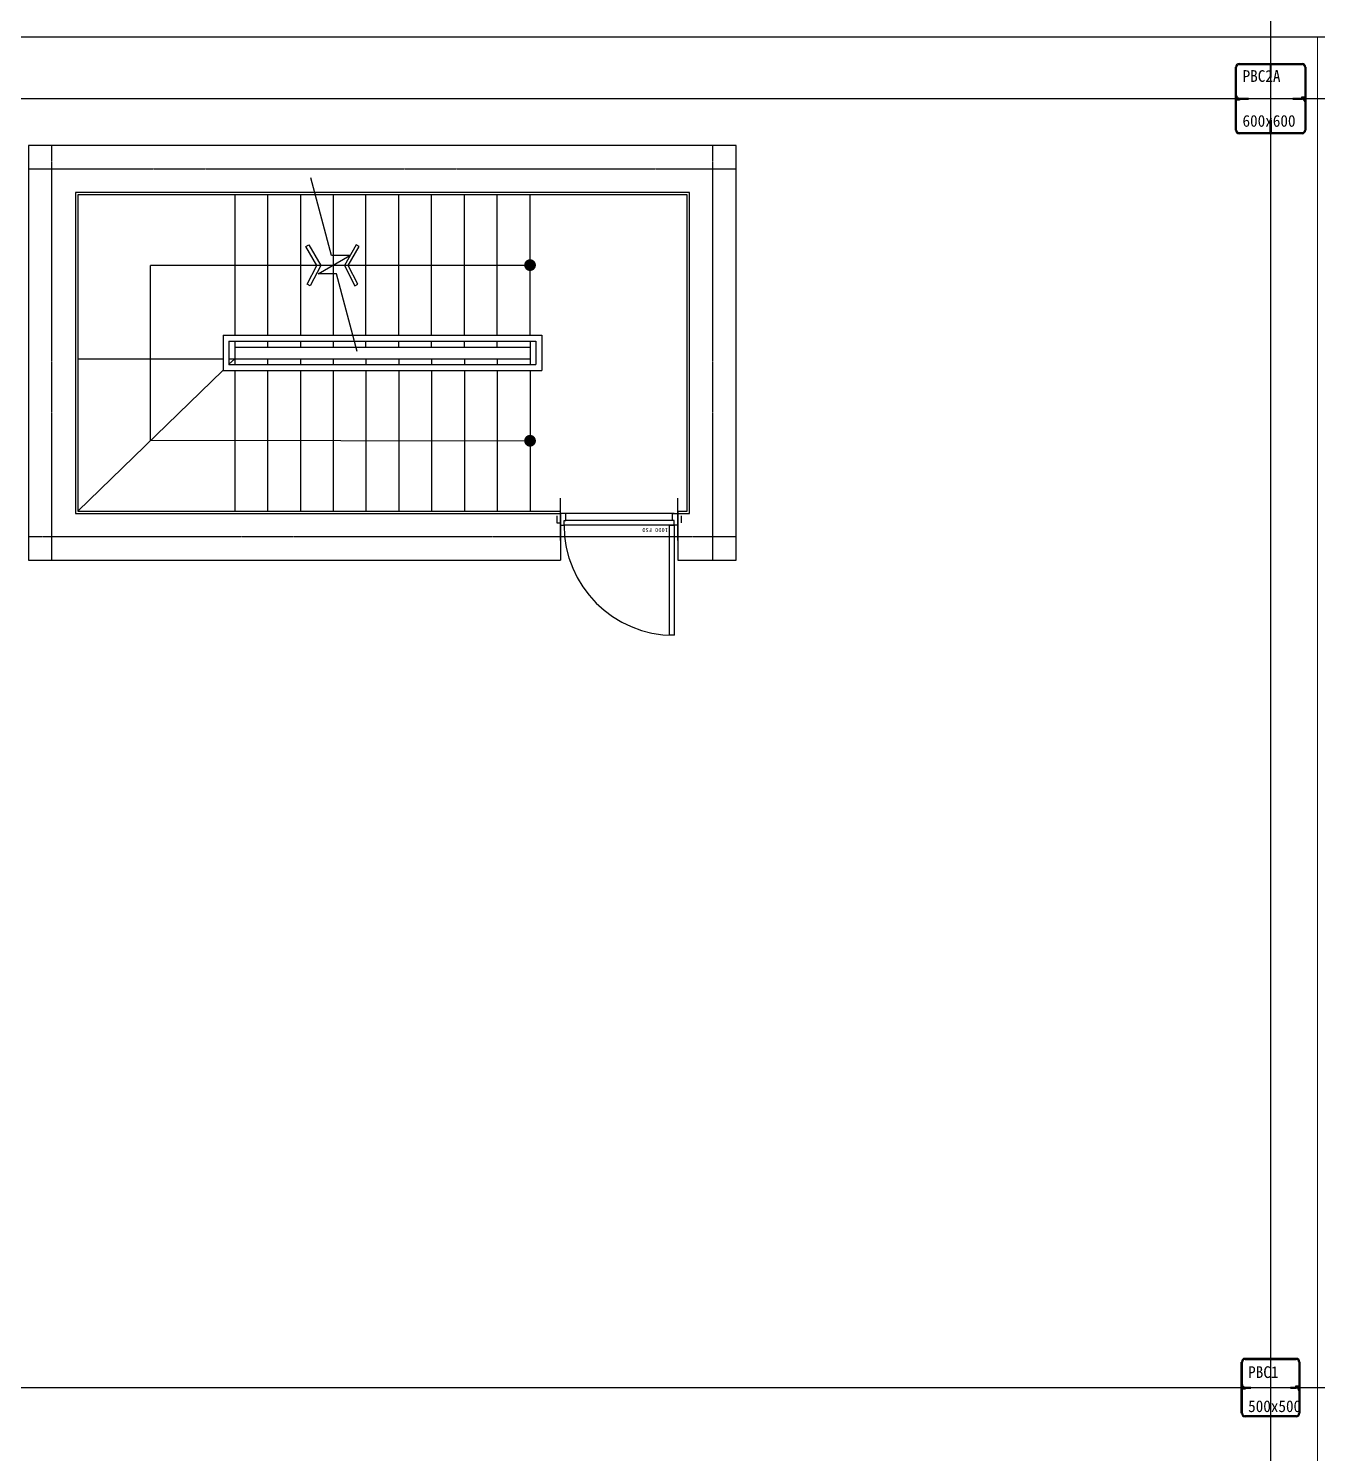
# Model space of a CAD drawing. Extents: x 152195838 to 160350639, y 364657247 to 370318102.
# Drawn here: x 158919347 to 158930347, y 365048469 to 365060630 of the extents above; entities that cross this region are included whole.
import ezdxf
from ezdxf.enums import TextEntityAlignment as Align

# ---------------------------------------------------------------- set-up
doc = ezdxf.new("R2010")
doc.units = 0
doc.header["$MEASUREMENT"] = 0
doc.linetypes.add('CEN', pattern=[63, 60, -1, 1, -1])
doc.layers.get('0').update_dxf_attribs({"linetype": 'CONTINUOUS'})
doc.layers.get('Defpoints').update_dxf_attribs({"linetype": 'CONTINUOUS'})
doc.layers.add('!WORK', color=150, linetype='CONTINUOUS', plot=False)
doc.layers.add('DEFPOINT', color=135, linetype='CONTINUOUS', plot=False)
for name, color, linetype in [('4A.TEC CEN 보조1', 14, 'CEN'), ('4A.TEC ELE 4', 9, 'CONTINUOUS'), ('4A.TEC IND', 7, 'CONTINUOUS'), ('4A.TEC 마감선 2', 5, 'CONTINUOUS'), ('4A.TEC 벽체 1', 2, 'CONTINUOUS'), ('4A.TEC 벽체 3', 4, 'CONTINUOUS'), ('4A.TEC 벽체 4', 7, 'CONTINUOUS'), ('A-DOOR', 4, 'CONTINUOUS'), ('A-DOOR-C', 1, 'CONTINUOUS'), ('A-DOOR-FIN', 8, 'CONTINUOUS'), ('A-DOOR1', 4, 'CONTINUOUS'), ('A-DOOR2_CpON', 8, 'CONTINUOUS'), ('A-ETC', 5, 'CONTINUOUS'), ('P-BOX', 3, 'CONTINUOUS')]:
    doc.layers.add(name, color=color, linetype=linetype)
doc.styles.add('돋움', font='')
doc.styles.add('돋움체', font='')
doc.styles.get('돋움').set_extended_font_data('DotumChe')
doc.styles.get('돋움체').set_extended_font_data('DotumChe')

# ---------------------------------------------------------------- blocks, each defined once
blk = doc.blocks.new('A$C4D7A5D56')
at = {"layer": '!WORK', "linetype": 'Continuous'}
for p, q in [((809, 1030), (1171, 1030)), ((809, 30), (1171, 30))]:
    blk.add_line(p, q, dxfattribs=at)
at = {"layer": 'A-DOOR'}
for points in [[(940, 1000), (980, 1000), (980, 985), (1040, 985), (1040, 1000), (1040, 1000), (1040, 1030), (940, 1030)], [(1040, 30), (940, 30), (940, 60), (980, 60), (980, 75), (1040, 75), (1040, 60), (1040, 60)]]:
    blk.add_lwpolyline(points, close=True, dxfattribs=at)
at = {"layer": 'A-DOOR-C'}
blk.add_arc((940, 60), 940, 90, 180, dxfattribs=at)
at = {"layer": 'A-DOOR-FIN'}
for p, q in [((940, 60), (940, 1000)), ((980, 75), (980, 985)), ((1040, 60), (1040, 1000)), ((1040, 75), (1040, 985))]:
    blk.add_line(p, q, dxfattribs=at)
at = {"layer": 'A-DOOR1'}
blk.add_lwpolyline([(0, 60), (0, 100), (940, 100), (940, 60)], close=True, dxfattribs=at)
at = {"layer": 'A-DOOR2_CpON', "linetype": 'Continuous'}
blk.add_line((940, 60), (940, 1000), dxfattribs=at)
at = {"layer": 'A-ETC'}
for p, q in [((1020, 1060), (960, 1060)), ((960, 1060), (960, 1030)), ((1020, 0), (960, 0))]:
    blk.add_line(p, q, dxfattribs=at)
at = {"layer": '!WORK', "style": '돋움'}
blk.add_text('1000 FSD', height=35, rotation=90, dxfattribs=at).set_placement((898, 113), align=Align.MIDDLE_LEFT)
blk = doc.blocks.new('s97qwr7q')
at = {"layer": '4A.TEC ELE 4', "color": 8, "ltscale": 0.3}
for p, q in [((158914607, 365059212), (158914607, 365058012)), ((158914887, 365059212), (158914887, 365058012)), ((158915167, 365059212), (158915167, 365058012)), ((158915727, 365058012), (158915727, 365059212)), ((158916007, 365058012), (158916007, 365059212)), ((158916287, 365058012), (158916287, 365059212)), ((158916567, 365058012), (158916567, 365059212)), ((158916847, 365058012), (158916847, 365059212)), ((158917127, 365058012), (158917127, 365059212)), ((158914507, 365058012), (158914507, 365057712)), ((158914507, 365058012), (158917227, 365058012)), ((158917227, 365058012), (158917227, 365057712)), ((158914557, 365057962), (158914557, 365057762)), ((158914557, 365057962), (158917177, 365057962)), ((158914607, 365057962), (158914607, 365057912)), ((158914607, 365057962), (158914607, 365057812)), ((158914607, 365057912), (158917127, 365057912)), ((158914887, 365057962), (158914887, 365057912)), ((158915167, 365057962), (158915167, 365057912)), ((158916287, 365057912), (158916287, 365057962)), ((158916567, 365057912), (158916567, 365057962)), ((158916847, 365057912), (158916847, 365057962)), ((158917127, 365057962), (158917127, 365057812)), ((158917177, 365057962), (158917177, 365057762)), ((158913267, 365057812), (158914507, 365057812)), ((158914607, 365057812), (158914555, 365057762)), ((158914557, 365057812), (158917127, 365057812)), ((158914607, 365057812), (158914607, 365057762)), ((158914887, 365057812), (158914887, 365057762)), ((158915167, 365057812), (158915167, 365057762)), ((158916287, 365057812), (158916287, 365057762)), ((158916567, 365057812), (158916567, 365057762)), ((158916847, 365057812), (158916847, 365057762)), ((158917127, 365057812), (158917127, 365057762)), ((158914504, 365057712), (158913267, 365056512)), ((158914507, 365057712), (158917227, 365057712)), ((158914557, 365057762), (158917177, 365057762)), ((158914607, 365057712), (158914607, 365056512)), ((158914887, 365057712), (158914887, 365056512)), ((158915167, 365057712), (158915167, 365056512)), ((158915447, 365057712), (158915447, 365056512)), ((158915727, 365057712), (158915727, 365056512)), ((158916007, 365057712), (158916007, 365056512)), ((158916287, 365057712), (158916287, 365056512)), ((158916567, 365057712), (158916567, 365056512)), ((158916847, 365057712), (158916847, 365056512)), ((158917127, 365057712), (158917127, 365056512))]:
    blk.add_line(p, q, dxfattribs=at)
at = {"layer": '4A.TEC ELE 4', "color": 8}
for p, q in [((158915447, 365059212), (158915447, 365058012)), ((158915727, 365057912), (158915727, 365057962)), ((158915727, 365057812), (158915727, 365057762))]:
    blk.add_line(p, q, dxfattribs=at)
at = {"layer": '4A.TEC ELE 4', "color": 8, "ltscale": 0.02}
for p, q in [((158915447, 365057962), (158915447, 365057912)), ((158915447, 365057812), (158915447, 365057762))]:
    blk.add_line(p, q, dxfattribs=at)
at = {"layer": '4A.TEC ELE 4', "color": 8, "ltscale": 0.2}
for p, q in [((158916007, 365057912), (158916007, 365057962)), ((158916007, 365057812), (158916007, 365057762))]:
    blk.add_line(p, q, dxfattribs=at)
at = {"layer": '4A.TEC ELE 4', "color": 8, "ltscale": 0.3}
blk.add_lwpolyline([(158915653, 365057875), (158915475, 365058538), (158915320, 365058538), (158915589, 365058694), (158915433, 365058694), (158915256, 365059355)], dxfattribs=at)
at = {"layer": '4A.TEC IND', "color": 8}
for p, q in [((158917127, 365058609), (158913887, 365058609)), ((158913887, 365057113), (158913887, 365058609)), ((158917137, 365057110), (158913887, 365057113))]:
    blk.add_line(p, q, dxfattribs=at)
for points in [[(158915250, 365058435), (158915226, 365058449), (158915308, 365058609), (158915215, 365058770), (158915240, 365058785), (158915341, 365058609)], [(158915633, 365058435), (158915658, 365058449), (158915576, 365058609), (158915669, 365058770), (158915644, 365058785), (158915543, 365058609)]]:
    blk.add_lwpolyline(points, close=True, dxfattribs=at)
at = {"layer": '4A.TEC IND', "const_width": 50}
for points in [[(158917102, 365058611, -1), (158917152, 365058611, -1)], [(158917102, 365057112, -1), (158917152, 365057112, -1)]]:
    blk.add_lwpolyline(points, format="xyb", close=True, dxfattribs=at)
blk = doc.blocks.new('A$C111325cc')
at = {"layer": 'DEFPOINT'}
for p, q in [((226276, 244000), (226276, 0)), ((0, 163063), (324969, 163063)), ((0, 152063), (324969, 152063))]:
    blk.add_line(p, q, dxfattribs=at)
blk = doc.blocks.new('PBC1(2F~3F)')
at = {"layer": 'P-BOX'}
h = blk.add_hatch(color=256, dxfattribs=at)
h.dxf.hatch_style = 1
h.paths.add_polyline_path([(100, 392), (132, 392, -0.414214), (100, 423)])
h = blk.add_hatch(color=256, dxfattribs=at)
h.dxf.hatch_style = 1
h.paths.add_polyline_path([(600, 400), (568, 400, -0.414214), (600, 369)])
at = {"layer": 'Defpoints', "color": 1, "ltscale": 50}
for p, q in [((350, 746), (350, 46)), ((0, 396), (700, 396))]:
    blk.add_line(p, q, dxfattribs=at)
at = {"layer": 'P-BOX', "color": 3, "ltscale": 50}
for p, q in [((100, 392), (180, 392)), ((132, 400), (180, 400)), ((180, 400), (180, 392)), ((520, 400), (600, 400)), ((520, 400), (520, 392)), ((520, 392), (568, 392))]:
    blk.add_line(p, q, dxfattribs=at)
for points in [[(100, 178), (100, 614)], [(109, 423), (109, 614)], [(132, 646), (568, 646)], [(132, 637), (568, 637)], [(591, 614), (591, 400)], [(600, 614), (600, 178)], [(109, 178), (109, 392)], [(109, 392), (134, 392), (134, 382), (109, 382), (109, 392)], [(566, 410), (591, 410), (591, 400), (566, 400), (566, 410)], [(591, 369), (591, 178)], [(568, 155), (132, 155)], [(568, 146), (132, 146)]]:
    blk.add_lwpolyline(points, dxfattribs=at)
for centre, radius, start, end in [((132, 614), 31.5, 90, 180), ((132, 614), 22.5, 90, 180), ((568, 614), 31.5, 0, 90), ((568, 614), 22.5, 0, 90), ((132, 423), 31.5, 180, 270), ((132, 423), 22.5, 180, 270), ((568, 369), 31.5, 0, 90), ((568, 369), 22.5, 0, 90), ((132, 178), 31.5, 180, 270), ((132, 178), 22.5, 180, 270), ((568, 178), 31.5, 270, 0), ((568, 178), 22.5, 270, 0)]:
    blk.add_arc(centre, radius, start, end, dxfattribs=at)
at = {"layer": 'DEFPOINT', "style": '돋움체'}
for s, p in [('PBC1', (158, 478)), ('500x500', (158, 187))]:
    blk.add_text(s, height=100, dxfattribs=at).set_placement(p)
blk = doc.blocks.new('PBC2A(2F~3F)')
h = blk.add_hatch(color=3)
h.dxf.hatch_style = 1
h.paths.add_polyline_path([(132, 396, -0.414214), (100, 427), (100, 396)])
h.paths.add_polyline_path([(668, 404, -0.414214), (700, 373), (700, 404)])
at = {"layer": 'Defpoints', "color": 1, "ltscale": 50}
for p, q in [((400, 800), (400, 0)), ((0, 400), (800, 400))]:
    blk.add_line(p, q, dxfattribs=at)
at = {"layer": 'P-BOX', "color": 3, "ltscale": 50}
for p, q in [((396, 691), (396, 581)), ((404, 581), (404, 691)), ((396, 581), (404, 581)), ((100, 396), (210, 396)), ((132, 404), (210, 404)), ((210, 404), (210, 396)), ((590, 404), (700, 404)), ((590, 404), (590, 396)), ((590, 396), (668, 396)), ((396, 109), (396, 219)), ((396, 219), (404, 219)), ((404, 219), (404, 109))]:
    blk.add_line(p, q, dxfattribs=at)
for points in [[(100, 132), (100, 668)], [(109, 427), (109, 668)], [(132, 700), (668, 700)], [(132, 691), (668, 691)], [(691, 668), (691, 404)], [(700, 668), (700, 132)], [(109, 132), (109, 396)], [(109, 396), (134, 396), (134, 386), (109, 386), (109, 396)], [(666, 414), (691, 414), (691, 404), (666, 404), (666, 414)], [(691, 373), (691, 132)], [(668, 109), (132, 109)], [(668, 100), (132, 100)]]:
    blk.add_lwpolyline(points, dxfattribs=at)
for centre, radius, start, end in [((132, 668), 31.5, 90, 180), ((132, 668), 22.5, 90, 180), ((668, 668), 31.5, 0, 90), ((668, 668), 22.5, 0, 90), ((132, 427), 31.5, 180, 270), ((132, 427), 22.5, 180, 270), ((668, 373), 31.5, 0, 90), ((668, 373), 22.5, 0, 90), ((132, 132), 31.5, 180, 270), ((132, 132), 22.5, 180, 270), ((668, 132), 31.5, 270, 0), ((668, 132), 22.5, 270, 0)]:
    blk.add_arc(centre, radius, start, end, dxfattribs=at)
at = {"layer": 'DEFPOINT', "style": '돋움체'}
for s, p in [('PBC2A', (161, 543)), ('600x600', (160, 160))]:
    blk.add_text(s, height=100, dxfattribs=at).set_placement(p)
blk = doc.blocks.new('2FCOL')
for name, p in [('PBC2A(2F~3F)', (90100, 77100)), ('PBC1(2F~3F)', (90150, 66104))]:
    blk.add_blockref(name, p)

msp = doc.modelspace()

# ---------------------------------------------------------------- linework, layer by layer
at = {"layer": '4A.TEC CEN 보조1'}
for p, q in [((158919547.0046, 365056091.8958), (158919547.0046, 365059631.8958)), ((158925187.0046, 365056091.8958), (158925187.0046, 365059631.8958)), ((158919347.0046, 365059431.8958), (158925387.0046, 365059431.8958)), ((158925387.0046, 365056291.8958), (158919347.0046, 365056291.8958))]:
    msp.add_line(p, q, dxfattribs=at)
at = {"layer": '4A.TEC 마감선 2'}
for p, q in [((158924967.0046, 365059211.8958), (158919767.0046, 365059211.8958)), ((158919767.0046, 365059211.8958), (158919767.0046, 365056511.8958)), ((158924967.0046, 365056511.8958), (158924967.0046, 365059211.8958)), ((158919767.0046, 365056511.8958), (158923887.0046, 365056511.8958)), ((158923887.0046, 365056491.8958), (158923887.0046, 365056511.8958)), ((158924887.0046, 365056511.8958), (158924887.0046, 365056491.8958)), ((158924887.0046, 365056511.8958), (158924967.0046, 365056511.8958))]:
    msp.add_line(p, q, dxfattribs=at)
at = {"layer": '4A.TEC 벽체 1'}
for p, q in [((158925387.0046, 365059631.8958), (158919347.0046, 365059631.8958)), ((158919347.0046, 365059631.8958), (158919347.0046, 365056091.8958)), ((158925387.0046, 365056091.8958), (158925387.0046, 365059631.8958)), ((158924987.0046, 365059231.8958), (158919747.0046, 365059231.8958)), ((158919747.0046, 365059231.8958), (158919747.0046, 365056491.8958)), ((158924987.0046, 365056491.8958), (158924987.0046, 365059231.8958)), ((158919747.0046, 365056491.8958), (158923887.0046, 365056491.8958)), ((158923887.0046, 365056491.8958), (158923887.0046, 365056091.8958)), ((158924887.0046, 365056491.8958), (158924887.0046, 365056091.8958)), ((158924887.0046, 365056491.8958), (158924987.0046, 365056491.8958)), ((158919347.0046, 365056091.8958), (158923887.0046, 365056091.8958)), ((158924887.0046, 365056091.8958), (158925387.0046, 365056091.8958))]:
    msp.add_line(p, q, dxfattribs=at)
at = {"layer": '4A.TEC 벽체 3'}
msp.add_lwpolyline([(158941472.0046, 365060556.8958), (158897472.0046, 365060556.8958), (158897472.0046, 365071556.8958), (158839422.0046, 365071556.8958), (158839422.0046, 364982506.8958), (158941472.0046, 364982506.8958)], close=True, dxfattribs=at)
at = {"layer": '4A.TEC 벽체 4', "color": 251, "lineweight": 0, "ltscale": 15}
msp.add_line((158930347.0046, 365060556.8958), (158930347.0046, 364997281.8958), dxfattribs=at)

# ---------------------------------------------------------------- block references
msp.add_blockref('2FCOL', (158839447.0046, 364982531.8958))
at = {"layer": '4A.TEC ELE 4'}
msp.add_blockref('s97qwr7q', (6500, 0), dxfattribs=at)
at = {"layer": '4A.TEC 벽체 1', "rotation": 90}
msp.add_blockref('A$C4D7A5D56', (158924917.0041, 365055451.8943), dxfattribs=at)
at = {"layer": 'DEFPOINT'}
msp.add_blockref('A$C111325cc', (158703670.7413, 364896968.7328), dxfattribs=at)

doc.saveas('drawing.dxf')
